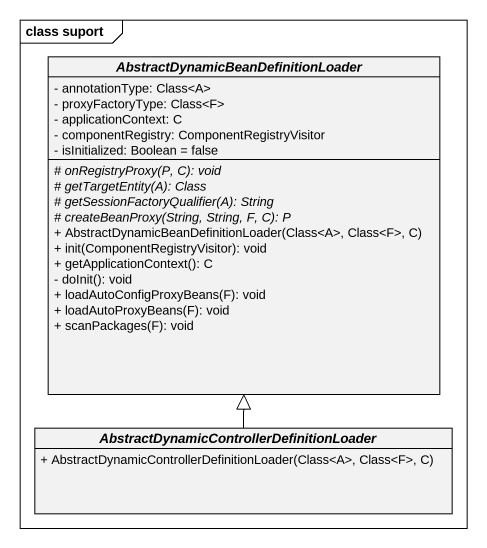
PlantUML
@startuml
mainframe class suport
hide circle
hide empty members
skinparam classAttributeIconSize 0
abstract class "AbstractDynamicBeanDefinitionLoader" as AbstractDynamicBeanDefinitio {
  - annotationType: Class<A>
  - proxyFactoryType: Class<F>
  - applicationContext: C
  - componentRegistry: ComponentRegistryVisitor
  - isInitialized: Boolean = false
  {abstract} # onRegistryProxy(P, C): void
  {abstract} # getTargetEntity(A): Class
  {abstract} # getSessionFactoryQualifier(A): String
  {abstract} # createBeanProxy(String, String, F, C): P
  + AbstractDynamicBeanDefinitionLoader(Class<A>, Class<F>, C)
  + init(ComponentRegistryVisitor): void
  + getApplicationContext(): C
  - doInit(): void
  + loadAutoConfigProxyBeans(F): void
  + loadAutoProxyBeans(F): void
  + scanPackages(F): void
}
abstract class "AbstractDynamicControllerDefinitionLoader" as AbstractDynamicControllerDef {
  + AbstractDynamicControllerDefinitionLoader(Class<A>, Class<F>, C)
}
AbstractDynamicControllerDef -up-|> AbstractDynamicBeanDefinitio
@enduml
